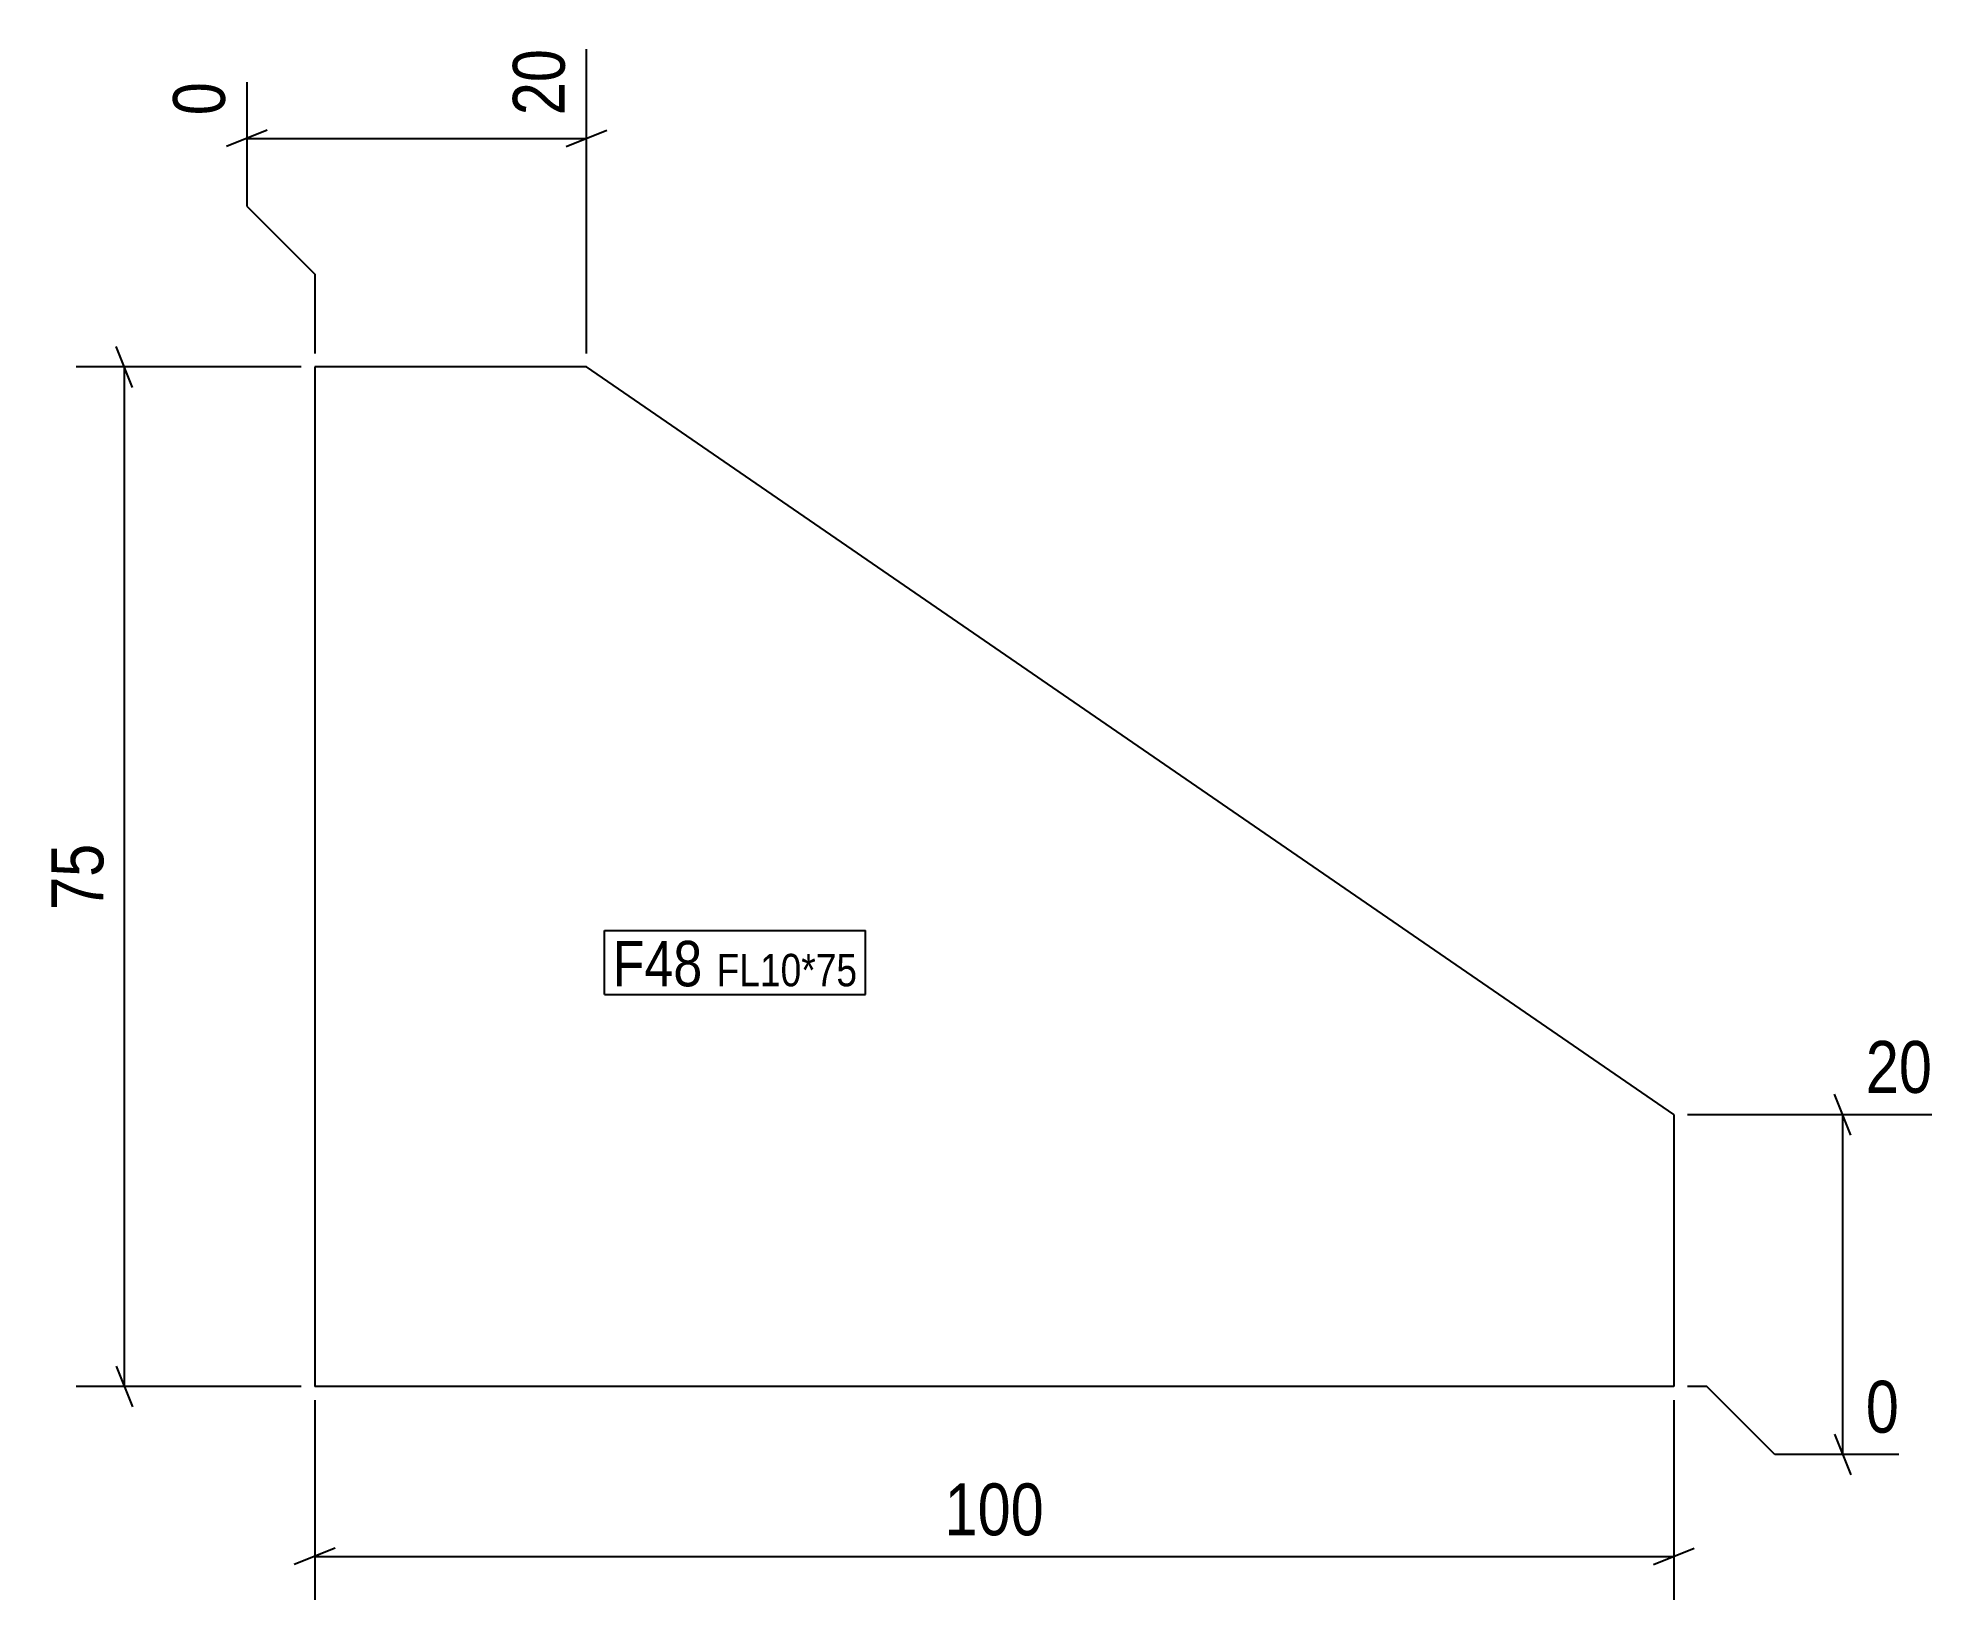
# Model space of a CAD drawing. Header units: millimetres. Extents: x 2 to 142, y 3 to 118.
import ezdxf

# ---------------------------------------------------------------- set-up
doc = ezdxf.new("R2010")
doc.units = ezdxf.units.MM
for name, color, linetype in [('MÅLSÆTNING', 7, 'Continuous'), ('STÅL', 7, 'Continuous'), ('TEKST', 7, 'Continuous')]:
    doc.layers.add(name, color=color, linetype=linetype)
doc.styles.add('Arial Narrow', font='ARIALN.TTF', dxfattribs={"height": 0.2})

msp = doc.modelspace()

# ---------------------------------------------------------------- linework, layer by layer
at = {"layer": 'MÅLSÆTNING', "color": 7, "linetype": 'Continuous'}
for p, q in [((42.55, 94.7), (42.55, 117.09)), ((17.55, 114.66), (17.55, 105.52)), ((19.05, 111.12), (16.05, 109.92)), ((41.05, 109.92), (44.05, 111.12)), ((17.55, 110.52), (42.55, 110.52)), ((17.55, 105.52), (22.55, 100.52)), ((22.55, 100.52), (22.55, 94.7)), ((9.15, 92.2), (7.95, 95.2)), ((21.55, 93.7), (5, 93.7)), ((8.55, 18.7), (8.55, 93.7)), ((135.57, 37.2), (134.37, 40.2)), ((123.55, 38.7), (141.54, 38.7)), ((134.97, 13.7), (134.97, 38.7)), ((7.95, 20.2), (9.15, 17.2)), ((21.55, 18.7), (5, 18.7)), ((124.97, 18.7), (123.55, 18.7)), ((129.97, 13.7), (124.97, 18.7)), ((22.55, 17.7), (22.55, 3)), ((122.55, 17.7), (122.55, 3)), ((134.37, 15.2), (135.57, 12.2)), ((139.11, 13.7), (129.97, 13.7)), ((24.05, 6.8), (21.05, 5.6)), ((22.55, 6.2), (122.55, 6.2)), ((121.05, 5.6), (124.05, 6.8))]:
    msp.add_line(p, q, dxfattribs=at)
at = {"layer": 'STÅL', "color": 2, "linetype": 'Continuous'}
for p, q in [((42.55, 93.7), (22.55, 93.7)), ((22.55, 93.7), (22.55, 18.7)), ((122.55, 38.7), (42.55, 93.7)), ((122.55, 38.7), (122.55, 18.7)), ((122.55, 18.7), (22.55, 18.7))]:
    msp.add_line(p, q, dxfattribs=at)

# ---------------------------------------------------------------- wipeouts: each hides what was drawn before it
at = {"color": 0}
for points in [[(7.8, 59.44), (2.2, 59.44), (2.2, 52.96), (7.8, 52.96)], [(77.01, 6.95), (77.01, 12.55), (68.09, 12.55), (68.09, 6.95)]]:
    msp.add_wipeout(points, dxfattribs=at).dxf.layer = 'MÅLSÆTNING'

# ---------------------------------------------------------------- next in the draw order: texts
at = {"layer": 'MÅLSÆTNING', "color": 3, "style": 'Arial Narrow'}
msp.add_text('75', height=3.818, rotation=90.0002, dxfattribs=at).set_placement((7, 53.76))
msp.add_text('100', height=3.818, dxfattribs=at).set_placement((68.89, 7.75))

# ---------------------------------------------------------------- next in the draw order: wipeouts: each hides what was drawn before it
at = {"color": 0, "linetype": 'Continuous'}
for points in [[(41.75, 117.89), (36.15, 117.89), (36.15, 111.42), (41.75, 111.42)], [(16.75, 115.46), (11.15, 115.46), (11.15, 111.42), (16.75, 111.42)], [(142.34, 39.5), (142.34, 45.1), (135.87, 45.1), (135.87, 39.5)], [(139.91, 14.5), (139.91, 20.1), (135.87, 20.1), (135.87, 14.5)]]:
    msp.add_wipeout(points, dxfattribs=at).dxf.layer = 'MÅLSÆTNING'
at = {"color": 0}
for points in [[(51.07, 48.14), (51.07, 51.64), (44.47, 51.64), (44.47, 48.14)], [(62.48, 48.14), (62.48, 50.64), (52.12, 50.64), (52.12, 48.14)]]:
    msp.add_wipeout(points, dxfattribs=at).dxf.layer = 'TEKST'

# ---------------------------------------------------------------- next in the draw order: texts
at = {"layer": 'MÅLSÆTNING', "color": 3, "linetype": 'Continuous', "style": 'Arial Narrow'}
for s, height, p in [('20', 3.818, (40.95, 112.22)), ('0', 3.82, (15.95, 112.22))]:
    msp.add_text(s, height=height, rotation=90.0002, dxfattribs=at).set_placement(p)
for s, height, p in [('20', 3.818, (136.67, 40.3)), ('0', 3.82, (136.67, 15.3))]:
    msp.add_text(s, height=height, dxfattribs=at).set_placement(p)

# ---------------------------------------------------------------- next in the draw order: wipeouts: each hides what was drawn before it
at = {"color": 0}
for points in [[(51.07, 48.14), (51.07, 51.64), (44.47, 51.64), (44.47, 48.14)], [(62.48, 48.14), (62.48, 50.64), (52.12, 50.64), (52.12, 48.14)]]:
    msp.add_wipeout(points, dxfattribs=at).dxf.layer = 'TEKST'

# ---------------------------------------------------------------- next in the draw order: linework, layer by layer
at = {"layer": 'TEKST', "color": 7, "linetype": 'Continuous'}
for p, q in [((43.87, 52.24), (63.08, 52.24)), ((43.87, 47.54), (43.87, 52.24)), ((63.08, 47.54), (63.08, 52.24)), ((43.87, 47.54), (63.08, 47.54))]:
    msp.add_line(p, q, dxfattribs=at)

# ---------------------------------------------------------------- next in the draw order: texts
at = {"layer": 'TEKST', "color": 3, "style": 'Arial Narrow'}
for s, height, p in [('F48', 3.34, (44.47, 48.14)), ('FL10*75', 2.386, (52.12, 48.14))]:
    msp.add_text(s, height=height, dxfattribs=at).set_placement(p)

doc.saveas('drawing.dxf')
